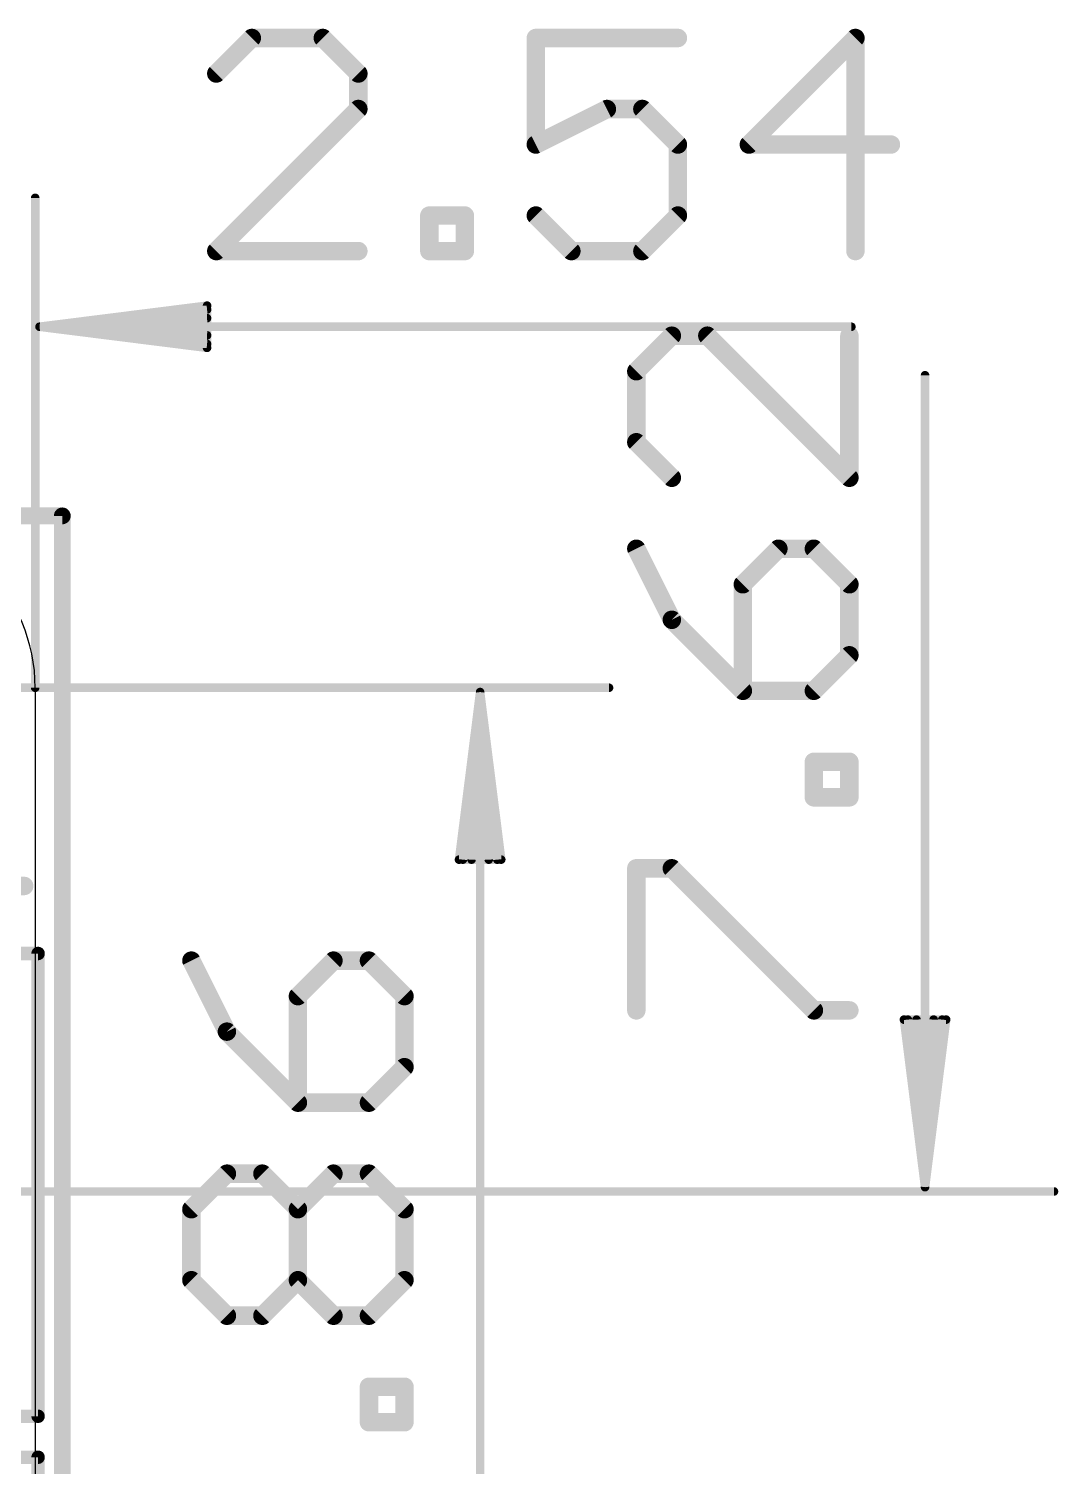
# Model space of a CAD drawing. Extents: x -8.2 to 37.1, y -7.3 to 38.8.
# Drawn here: x 21.49 to 37.07, y 13.62 to 35.37 of the extents above; entities that cross this region are included whole.
import ezdxf

# ---------------------------------------------------------------- set-up
doc = ezdxf.new("R2010")
doc.units = 0
for name, color, linetype in [('16', 132, 'CONTINUOUS'), ('20', 53, 'CONTINUOUS'), ('21', 40, 'CONTINUOUS'), ('51', 253, 'CONTINUOUS')]:
    doc.layers.add(name, color=color, linetype=linetype)

msp = doc.modelspace()

# ---------------------------------------------------------------- linework, layer by layer
at = {"layer": '16', "const_width": 0.254}
for points in [[(0, 28), (22, 28)], [(22, 28), (22, 0)]]:
    msp.add_lwpolyline(points, dxfattribs=at)
at = {"layer": '16', "const_width": 0.127}
for points in [[(22.0635, 28, 1), (21.9365, 28)], [(22, 27.9365, 1), (22, 28.0635)]]:
    msp.add_lwpolyline(points, format="xyb", dxfattribs=at)
at = {"layer": '20'}
msp.add_line((21.59, 25.4), (21.59, 2.54), dxfattribs=at)
msp.add_arc((19.05, 25.4), 2.54, 0, 90, dxfattribs=at)
at = {"layer": '21'}
for points, const_width in [([(20.4234, 22.4017), (21.4233, 22.4017)], 0.2794), ([(21.634, 21.38), (20.234, 21.38)], 0.2032), ([(21.634, 14.38), (21.634, 21.38)], 0.2032), ([(20.234, 14.38), (21.634, 14.38)], 0.2032), ([(21.634, 13.76), (20.234, 13.76)], 0.2032), ([(21.634, 6.76), (21.634, 13.76)], 0.2032)]:
    msp.add_lwpolyline(points, dxfattribs=dict(at, const_width=const_width))
for points, const_width in [([(21.4233, 22.3318, 1), (21.4233, 22.4715)], 0.1397), ([(21.6848, 21.38, 1), (21.5832, 21.38)], 0.1016), ([(21.634, 21.3292, 1), (21.634, 21.4308)], 0.1016), ([(21.5832, 14.38, 1), (21.6848, 14.38)], 0.1016), ([(21.634, 14.3292, 1), (21.634, 14.4308)], 0.1016), ([(21.6848, 13.76, 1), (21.5832, 13.76)], 0.1016), ([(21.634, 13.7092, 1), (21.634, 13.8108)], 0.1016)]:
    msp.add_lwpolyline(points, format="xyb", dxfattribs=dict(at, const_width=const_width))
at = {"layer": '51'}
for points, const_width in [([(24.8669, 35.2291), (24.3297, 34.6918)], 0.2794), ([(25.9414, 35.2291), (24.8669, 35.2291)], 0.2794), ([(26.4786, 34.6918), (25.9414, 35.2291)], 0.2794), ([(31.3127, 35.2291), (29.1638, 35.2291)], 0.2794), ([(29.1638, 35.2291), (29.1638, 33.6174)], 0.2794), ([(33.9983, 35.2291), (32.3866, 33.6174)], 0.2794), ([(33.9983, 32.0057), (33.9983, 35.2291)], 0.2794), ([(26.4786, 34.1546), (26.4786, 34.6918)], 0.2794), ([(24.3297, 32.0057), (26.4786, 34.1546)], 0.2794), ([(29.1638, 33.6174), (30.2383, 34.1546)], 0.2794), ([(30.2383, 34.1546), (30.7755, 34.1546)], 0.2794), ([(30.7755, 34.1546), (31.3127, 33.6174)], 0.2794), ([(31.3127, 33.6174), (31.3127, 32.5429)], 0.2794), ([(32.3866, 33.6174), (34.5355, 33.6174)], 0.2794), ([(21.59, 25.4), (21.59, 32.811)], 0.13), ([(27.5525, 32.0057), (27.5525, 32.5429)], 0.2794), ([(27.5525, 32.5429), (28.0897, 32.5429)], 0.2794), ([(28.0897, 32.5429), (28.0897, 32.0057)], 0.2794), ([(29.7011, 32.0057), (29.1638, 32.5429)], 0.2794), ([(31.3127, 32.5429), (30.7755, 32.0057)], 0.2794), ([(26.4786, 32.0057), (24.3297, 32.0057)], 0.2794), ([(28.0897, 32.0057), (27.5525, 32.0057)], 0.2794), ([(30.7755, 32.0057), (29.7011, 32.0057)], 0.2794), ([(21.655, 30.861), (24.19, 31.1802)], 0.13), ([(21.655, 30.861), (24.19, 31.121)], 0.13), ([(24.19, 31.1802), (24.19, 30.5418)], 0.13), ([(21.655, 30.861), (24.19, 30.991)], 0.13), ([(21.655, 30.861), (33.9371, 30.861)], 0.13), ([(24.19, 30.5418), (21.655, 30.861)], 0.13), ([(24.19, 30.731), (21.655, 30.861)], 0.13), ([(24.19, 30.601), (21.655, 30.861)], 0.13), ([(31.2212, 30.7255), (30.6839, 30.1883)], 0.2794), ([(31.7584, 30.7255), (31.2212, 30.7255)], 0.2794), ([(33.9073, 28.5766), (31.7584, 30.7255)], 0.2794), ([(33.9073, 30.7255), (33.9073, 28.5766)], 0.2794), ([(30.6839, 30.1883), (30.6839, 29.1138)], 0.2794), ([(35.052, 17.845), (35.052, 30.1271)], 0.13), ([(30.6839, 29.1138), (31.2212, 28.5766)], 0.2794), ([(30.6839, 27.5027), (31.2212, 26.4283)], 0.2794), ([(32.8329, 27.5027), (32.2956, 26.9655)], 0.2794), ([(33.3701, 27.5027), (32.8329, 27.5027)], 0.2794), ([(33.9073, 26.9655), (33.3701, 27.5027)], 0.2794), ([(32.2956, 26.9655), (32.2956, 25.3538)], 0.2794), ([(33.9073, 25.8911), (33.9073, 26.9655)], 0.2794), ([(31.2212, 26.4283), (32.2956, 25.3538)], 0.2794), ([(33.3701, 25.3538), (33.9073, 25.8911)], 0.2794), ([(19.05, 25.4), (30.271, 25.4)], 0.13), ([(32.2956, 25.3538), (33.3701, 25.3538)], 0.2794), ([(28.321, 25.335), (28.0018, 22.8)], 0.13), ([(28.321, 25.335), (28.061, 22.8)], 0.13), ([(28.321, 25.335), (28.191, 22.8)], 0.13), ([(28.321, 25.335), (28.321, 2.605)], 0.13), ([(28.6402, 22.8), (28.321, 25.335)], 0.13), ([(28.451, 22.8), (28.321, 25.335)], 0.13), ([(28.581, 22.8), (28.321, 25.335)], 0.13), ([(33.3701, 23.7425), (33.3701, 24.2797)], 0.2794), ([(33.3701, 24.2797), (33.9073, 24.2797)], 0.2794), ([(33.9073, 24.2797), (33.9073, 23.7425)], 0.2794), ([(33.9073, 23.7425), (33.3701, 23.7425)], 0.2794), ([(28.0018, 22.8), (28.6402, 22.8)], 0.13), ([(30.6839, 20.5197), (30.6839, 22.6686)], 0.2794), ([(30.6839, 22.6686), (31.2212, 22.6686)], 0.2794), ([(31.2212, 22.6686), (33.3701, 20.5197)], 0.2794), ([(23.9529, 21.2723), (24.4902, 20.1978)], 0.2794), ([(26.1019, 21.2723), (25.5646, 20.735)], 0.2794), ([(26.6391, 21.2723), (26.1019, 21.2723)], 0.2794), ([(27.1763, 20.735), (26.6391, 21.2723)], 0.2794), ([(25.5646, 20.735), (25.5646, 19.1234)], 0.2794), ([(27.1763, 19.6606), (27.1763, 20.735)], 0.2794), ([(33.3701, 20.5197), (33.9073, 20.5197)], 0.2794), ([(35.052, 17.845), (34.7328, 20.38)], 0.13), ([(34.7328, 20.38), (35.3712, 20.38)], 0.13), ([(35.052, 17.845), (34.792, 20.38)], 0.13), ([(35.052, 17.845), (34.922, 20.38)], 0.13), ([(35.3712, 20.38), (35.052, 17.845)], 0.13), ([(35.182, 20.38), (35.052, 17.845)], 0.13), ([(35.312, 20.38), (35.052, 17.845)], 0.13), ([(24.4902, 20.1978), (25.5646, 19.1234)], 0.2794), ([(26.6391, 19.1234), (27.1763, 19.6606)], 0.2794), ([(25.5646, 19.1234), (26.6391, 19.1234)], 0.2794), ([(23.9529, 17.5123), (24.4902, 18.0495)], 0.2794), ([(24.4902, 18.0495), (25.0274, 18.0495)], 0.2794), ([(25.0274, 18.0495), (25.5646, 17.5123)], 0.2794), ([(25.5646, 17.5123), (26.1019, 18.0495)], 0.2794), ([(26.1019, 18.0495), (26.6391, 18.0495)], 0.2794), ([(26.6391, 18.0495), (27.1763, 17.5123)], 0.2794), ([(18.034, 17.78), (37.002, 17.78)], 0.13), ([(23.9529, 16.4378), (23.9529, 17.5123)], 0.2794), ([(25.5646, 16.4378), (25.5646, 17.5123)], 0.2794), ([(27.1763, 17.5123), (27.1763, 16.4378)], 0.2794), ([(24.4902, 15.9006), (23.9529, 16.4378)], 0.2794), ([(25.5646, 16.4378), (25.0274, 15.9006)], 0.2794), ([(26.1019, 15.9006), (25.5646, 16.4378)], 0.2794), ([(27.1763, 16.4378), (26.6391, 15.9006)], 0.2794), ([(25.0274, 15.9006), (24.4902, 15.9006)], 0.2794), ([(26.6391, 15.9006), (26.1019, 15.9006)], 0.2794), ([(26.6391, 14.2892), (26.6391, 14.8265)], 0.2794), ([(26.6391, 14.8265), (27.1763, 14.8265)], 0.2794), ([(27.1763, 14.8265), (27.1763, 14.2892)], 0.2794), ([(27.1763, 14.2892), (26.6391, 14.2892)], 0.2794)]:
    msp.add_lwpolyline(points, dxfattribs=dict(at, const_width=const_width))
for points, const_width in [([(24.8669, 35.2989, 1), (24.8669, 35.1592)], 0.1397), ([(24.9163, 35.1797, 1), (24.8175, 35.2784)], 0.1397), ([(25.9908, 35.2784, 1), (25.892, 35.1797)], 0.1397), ([(25.9414, 35.1592, 1), (25.9414, 35.2989)], 0.1397), ([(29.1638, 35.2989, 1), (29.1638, 35.1592)], 0.1397), ([(29.2337, 35.2291, 1), (29.094, 35.2291)], 0.1397), ([(31.3127, 35.1592, 1), (31.3127, 35.2989)], 0.1397), ([(34.0681, 35.2291, 1), (33.9284, 35.2291)], 0.1397), ([(34.0476, 35.1797, 1), (33.9489, 35.2784)], 0.1397), ([(24.2803, 34.7412, 1), (24.3791, 34.6424)], 0.1397), ([(26.5485, 34.6918, 1), (26.4088, 34.6918)], 0.1397), ([(26.4292, 34.6424, 1), (26.528, 34.7412)], 0.1397), ([(26.4088, 34.1546, 1), (26.5485, 34.1546)], 0.1397), ([(26.528, 34.1052, 1), (26.4292, 34.204)], 0.1397), ([(30.2383, 34.2245, 1), (30.2383, 34.0848)], 0.1397), ([(30.2695, 34.0921, 1), (30.207, 34.2171)], 0.1397), ([(30.8249, 34.204, 1), (30.7261, 34.1052)], 0.1397), ([(30.7755, 34.0848, 1), (30.7755, 34.2245)], 0.1397), ([(29.1326, 33.6799, 1), (29.1951, 33.5549)], 0.1397), ([(31.3826, 33.6174, 1), (31.2429, 33.6174)], 0.1397), ([(31.2633, 33.568, 1), (31.3621, 33.6668)], 0.1397), ([(32.3866, 33.6872, 1), (32.3866, 33.5475)], 0.1397), ([(32.3372, 33.6668, 1), (32.436, 33.568)], 0.1397), ([(34.5355, 33.5475, 1), (34.5355, 33.6872)], 0.1397), ([(29.094, 33.6174, 1), (29.2337, 33.6174)], 0.1397), ([(21.6225, 32.811, 1), (21.5575, 32.811)], 0.065), ([(27.5525, 32.6128, 1), (27.5525, 32.4731)], 0.1397), ([(27.6223, 32.5429, 1), (27.4826, 32.5429)], 0.1397), ([(28.1595, 32.5429, 1), (28.0198, 32.5429)], 0.1397), ([(28.0897, 32.4731, 1), (28.0897, 32.6128)], 0.1397), ([(29.2132, 32.5923, 1), (29.1144, 32.4935)], 0.1397), ([(31.3621, 32.4935, 1), (31.2633, 32.5923)], 0.1397), ([(31.2429, 32.5429, 1), (31.3826, 32.5429)], 0.1397), ([(24.3297, 32.0756, 1), (24.3297, 31.9359)], 0.1397), ([(24.2803, 32.0551, 1), (24.3791, 31.9563)], 0.1397), ([(26.4786, 31.9359, 1), (26.4786, 32.0756)], 0.1397), ([(27.5525, 32.0756, 1), (27.5525, 31.9359)], 0.1397), ([(27.4826, 32.0057, 1), (27.6223, 32.0057)], 0.1397), ([(28.0198, 32.0057, 1), (28.1595, 32.0057)], 0.1397), ([(28.0897, 31.9359, 1), (28.0897, 32.0756)], 0.1397), ([(29.7011, 32.0756, 1), (29.7011, 31.9359)], 0.1397), ([(29.6517, 31.9563, 1), (29.7504, 32.0551)], 0.1397), ([(30.7261, 32.0551, 1), (30.8249, 31.9563)], 0.1397), ([(30.7755, 31.9359, 1), (30.7755, 32.0756)], 0.1397), ([(33.9284, 32.0057, 1), (34.0681, 32.0057)], 0.1397), ([(24.2225, 31.1802, 1), (24.1575, 31.1802)], 0.065), ([(24.1941, 31.148, 1), (24.1859, 31.2125)], 0.065), ([(24.1933, 31.0887, 1), (24.1867, 31.1533)], 0.065), ([(21.655, 30.8935, 1), (21.655, 30.8285)], 0.065), ([(21.6591, 30.8932, 1), (21.6509, 30.8288)], 0.065), ([(21.6533, 30.8935, 1), (21.6567, 30.8285)], 0.065), ([(21.6567, 30.8935, 1), (21.6533, 30.8285)], 0.065), ([(21.6583, 30.8933, 1), (21.6517, 30.8287)], 0.065), ([(21.6517, 30.8933, 1), (21.6583, 30.8287)], 0.065), ([(21.6509, 30.8932, 1), (21.6591, 30.8288)], 0.065), ([(24.1917, 30.9585, 1), (24.1883, 31.0235)], 0.065), ([(33.9371, 30.8285, 1), (33.9371, 30.8935)], 0.065), ([(24.1867, 30.5687, 1), (24.1933, 30.6333)], 0.065), ([(24.1883, 30.6985, 1), (24.1917, 30.7635)], 0.065), ([(31.2212, 30.7953, 1), (31.2212, 30.6556)], 0.1397), ([(31.2706, 30.6761, 1), (31.1718, 30.7749)], 0.1397), ([(31.8078, 30.7749, 1), (31.709, 30.6761)], 0.1397), ([(31.7584, 30.6556, 1), (31.7584, 30.7953)], 0.1397), ([(33.9772, 30.7255, 1), (33.8374, 30.7255)], 0.1397), ([(24.1575, 30.5418, 1), (24.2225, 30.5418)], 0.065), ([(24.1859, 30.5095, 1), (24.1941, 30.574)], 0.065), ([(30.7538, 30.1883, 1), (30.6141, 30.1883)], 0.1397), ([(30.6346, 30.2376, 1), (30.7333, 30.1389)], 0.1397), ([(35.0845, 30.1271, 1), (35.0195, 30.1271)], 0.065), ([(30.7333, 29.1632, 1), (30.6346, 29.0644)], 0.1397), ([(30.6141, 29.1138, 1), (30.7538, 29.1138)], 0.1397), ([(31.1718, 28.5272, 1), (31.2706, 28.626)], 0.1397), ([(33.8374, 28.5766, 1), (33.9772, 28.5766)], 0.1397), ([(33.8579, 28.5272, 1), (33.9567, 28.626)], 0.1397), ([(30.7464, 27.534, 1), (30.6215, 27.4715)], 0.1397), ([(32.8329, 27.5726, 1), (32.8329, 27.4329)], 0.1397), ([(32.8822, 27.4533, 1), (32.7835, 27.5521)], 0.1397), ([(33.4195, 27.5521, 1), (33.3207, 27.4533)], 0.1397), ([(33.3701, 27.4329, 1), (33.3701, 27.5726)], 0.1397), ([(32.3655, 26.9655, 1), (32.2258, 26.9655)], 0.1397), ([(32.2462, 27.0149, 1), (32.345, 26.9161)], 0.1397), ([(33.9772, 26.9655, 1), (33.8374, 26.9655)], 0.1397), ([(33.8579, 26.9161, 1), (33.9567, 27.0149)], 0.1397), ([(31.2706, 26.4777, 1), (31.1718, 26.3789)], 0.1397), ([(31.1587, 26.397, 1), (31.2836, 26.4595)], 0.1397), ([(33.8374, 25.8911, 1), (33.9772, 25.8911)], 0.1397), ([(33.9567, 25.8417, 1), (33.8579, 25.9404)], 0.1397), ([(30.271, 25.3675, 1), (30.271, 25.4325)], 0.065), ([(32.2956, 25.4237, 1), (32.2956, 25.284)], 0.1397), ([(32.2462, 25.3044, 1), (32.345, 25.4032)], 0.1397), ([(33.3207, 25.4032, 1), (33.4195, 25.3044)], 0.1397), ([(33.3701, 25.284, 1), (33.3701, 25.4237)], 0.1397), ([(21.5575, 25.4, 1), (21.6225, 25.4)], 0.065), ([(28.3535, 25.335, 1), (28.2885, 25.335)], 0.065), ([(28.3532, 25.3391, 1), (28.2888, 25.3309)], 0.065), ([(28.3535, 25.3333, 1), (28.2885, 25.3367)], 0.065), ([(28.3535, 25.3367, 1), (28.2885, 25.3333)], 0.065), ([(28.3533, 25.3383, 1), (28.2887, 25.3317)], 0.065), ([(28.3533, 25.3317, 1), (28.2887, 25.3383)], 0.065), ([(28.3532, 25.3309, 1), (28.2888, 25.3391)], 0.065), ([(32.2258, 25.3538, 1), (32.3655, 25.3538)], 0.1397), ([(33.4399, 24.2797, 1), (33.3002, 24.2797)], 0.1397), ([(33.3701, 24.3495, 1), (33.3701, 24.2098)], 0.1397), ([(33.9772, 24.2797, 1), (33.8374, 24.2797)], 0.1397), ([(33.9073, 24.2098, 1), (33.9073, 24.3495)], 0.1397), ([(33.3002, 23.7425, 1), (33.4399, 23.7425)], 0.1397), ([(33.3701, 23.8123, 1), (33.3701, 23.6726)], 0.1397), ([(33.8374, 23.7425, 1), (33.9772, 23.7425)], 0.1397), ([(33.9073, 23.6726, 1), (33.9073, 23.8123)], 0.1397), ([(27.9695, 22.8041, 1), (28.034, 22.7959)], 0.065), ([(28.0018, 22.8325, 1), (28.0018, 22.7675)], 0.065), ([(28.0287, 22.8033, 1), (28.0933, 22.7967)], 0.065), ([(28.1585, 22.8017, 1), (28.2235, 22.7983)], 0.065), ([(28.4185, 22.7983, 1), (28.4835, 22.8017)], 0.065), ([(28.5487, 22.7967, 1), (28.6133, 22.8033)], 0.065), ([(28.608, 22.7959, 1), (28.6725, 22.8041)], 0.065), ([(28.6402, 22.7675, 1), (28.6402, 22.8325)], 0.065), ([(30.6839, 22.7385, 1), (30.6839, 22.5988)], 0.1397), ([(30.7538, 22.6686, 1), (30.6141, 22.6686)], 0.1397), ([(31.2706, 22.718, 1), (31.1718, 22.6192)], 0.1397), ([(31.2212, 22.5988, 1), (31.2212, 22.7385)], 0.1397), ([(24.0154, 21.3035, 1), (23.8905, 21.241)], 0.1397), ([(26.1019, 21.3421, 1), (26.1019, 21.2024)], 0.1397), ([(26.1512, 21.2229, 1), (26.0525, 21.3217)], 0.1397), ([(26.6885, 21.3217, 1), (26.5897, 21.2229)], 0.1397), ([(26.6391, 21.2024, 1), (26.6391, 21.3421)], 0.1397), ([(25.5152, 20.7844, 1), (25.614, 20.6857)], 0.1397), ([(25.6345, 20.735, 1), (25.4948, 20.735)], 0.1397), ([(27.2462, 20.735, 1), (27.1065, 20.735)], 0.1397), ([(27.1269, 20.6857, 1), (27.2257, 20.7844)], 0.1397), ([(33.3701, 20.5895, 1), (33.3701, 20.4499)], 0.1397), ([(33.9073, 20.4499, 1), (33.9073, 20.5895)], 0.1397), ([(30.6141, 20.5197, 1), (30.7538, 20.5197)], 0.1397), ([(33.3207, 20.4703, 1), (33.4195, 20.5691)], 0.1397), ([(34.765, 20.3841, 1), (34.7005, 20.3759)], 0.065), ([(34.7328, 20.4125, 1), (34.7328, 20.3475)], 0.065), ([(34.8243, 20.3833, 1), (34.7597, 20.3767)], 0.065), ([(34.9545, 20.3817, 1), (34.8895, 20.3783)], 0.065), ([(35.2145, 20.3783, 1), (35.1495, 20.3817)], 0.065), ([(35.3443, 20.3767, 1), (35.2797, 20.3833)], 0.065), ([(35.4035, 20.3759, 1), (35.339, 20.3841)], 0.065), ([(35.3712, 20.3475, 1), (35.3712, 20.4125)], 0.065), ([(24.5396, 20.2472, 1), (24.4408, 20.1484)], 0.1397), ([(24.4277, 20.1666, 1), (24.5526, 20.2291)], 0.1397), ([(27.2257, 19.6112, 1), (27.1269, 19.71)], 0.1397), ([(27.1065, 19.6606, 1), (27.2462, 19.6606)], 0.1397), ([(25.5646, 19.1932, 1), (25.5646, 19.0535)], 0.1397), ([(25.4948, 19.1234, 1), (25.6345, 19.1234)], 0.1397), ([(25.5152, 19.074, 1), (25.614, 19.1728)], 0.1397), ([(26.5897, 19.1728, 1), (26.6885, 19.074)], 0.1397), ([(26.6391, 19.0535, 1), (26.6391, 19.1932)], 0.1397), ([(24.4902, 18.1194, 1), (24.4902, 17.9797)], 0.1397), ([(24.5396, 18.0001, 1), (24.4408, 18.0989)], 0.1397), ([(25.0768, 18.0989, 1), (24.978, 18.0001)], 0.1397), ([(25.0274, 17.9797, 1), (25.0274, 18.1194)], 0.1397), ([(26.1019, 18.1194, 1), (26.1019, 17.9797)], 0.1397), ([(26.1512, 18.0001, 1), (26.0525, 18.0989)], 0.1397), ([(26.6885, 18.0989, 1), (26.5897, 18.0001)], 0.1397), ([(26.6391, 17.9797, 1), (26.6391, 18.1194)], 0.1397), ([(35.0198, 17.8491, 1), (35.0842, 17.8409)], 0.065), ([(35.0197, 17.8483, 1), (35.0843, 17.8417)], 0.065), ([(35.0195, 17.8433, 1), (35.0845, 17.8467)], 0.065), ([(35.0195, 17.8467, 1), (35.0845, 17.8433)], 0.065), ([(35.0195, 17.845, 1), (35.0845, 17.845)], 0.065), ([(35.0197, 17.8417, 1), (35.0843, 17.8483)], 0.065), ([(35.0198, 17.8409, 1), (35.0842, 17.8491)], 0.065), ([(37.002, 17.7475, 1), (37.002, 17.8125)], 0.065), ([(24.0228, 17.5123, 1), (23.8831, 17.5123)], 0.1397), ([(23.9036, 17.5617, 1), (24.0023, 17.4629)], 0.1397), ([(25.5152, 17.5617, 1), (25.614, 17.4629)], 0.1397), ([(25.6345, 17.5123, 1), (25.4948, 17.5123)], 0.1397), ([(25.5152, 17.4629, 1), (25.614, 17.5617)], 0.1397), ([(27.2462, 17.5123, 1), (27.1065, 17.5123)], 0.1397), ([(27.1269, 17.4629, 1), (27.2257, 17.5617)], 0.1397), ([(24.0023, 16.4872, 1), (23.9036, 16.3885)], 0.1397), ([(25.614, 16.4872, 1), (25.5152, 16.3885)], 0.1397), ([(25.614, 16.3885, 1), (25.5152, 16.4872)], 0.1397), ([(27.2257, 16.3885, 1), (27.1269, 16.4872)], 0.1397), ([(23.8831, 16.4378, 1), (24.0228, 16.4378)], 0.1397), ([(25.4948, 16.4378, 1), (25.6345, 16.4378)], 0.1397), ([(27.1065, 16.4378, 1), (27.2462, 16.4378)], 0.1397), ([(24.4902, 15.9705, 1), (24.4902, 15.8308)], 0.1397), ([(24.4408, 15.8512, 1), (24.5396, 15.95)], 0.1397), ([(24.978, 15.95, 1), (25.0768, 15.8512)], 0.1397), ([(25.0274, 15.8308, 1), (25.0274, 15.9705)], 0.1397), ([(26.1019, 15.9705, 1), (26.1019, 15.8308)], 0.1397), ([(26.0525, 15.8512, 1), (26.1512, 15.95)], 0.1397), ([(26.5897, 15.95, 1), (26.6885, 15.8512)], 0.1397), ([(26.6391, 15.8308, 1), (26.6391, 15.9705)], 0.1397), ([(26.7089, 14.8265, 1), (26.5692, 14.8265)], 0.1397), ([(26.6391, 14.8963, 1), (26.6391, 14.7566)], 0.1397), ([(27.2462, 14.8265, 1), (27.1065, 14.8265)], 0.1397), ([(27.1763, 14.7566, 1), (27.1763, 14.8963)], 0.1397), ([(26.5692, 14.2892, 1), (26.7089, 14.2892)], 0.1397), ([(26.6391, 14.3591, 1), (26.6391, 14.2194)], 0.1397), ([(27.1065, 14.2892, 1), (27.2462, 14.2892)], 0.1397), ([(27.1763, 14.2194, 1), (27.1763, 14.3591)], 0.1397)]:
    msp.add_lwpolyline(points, format="xyb", dxfattribs=dict(at, const_width=const_width))

doc.saveas('drawing.dxf')
